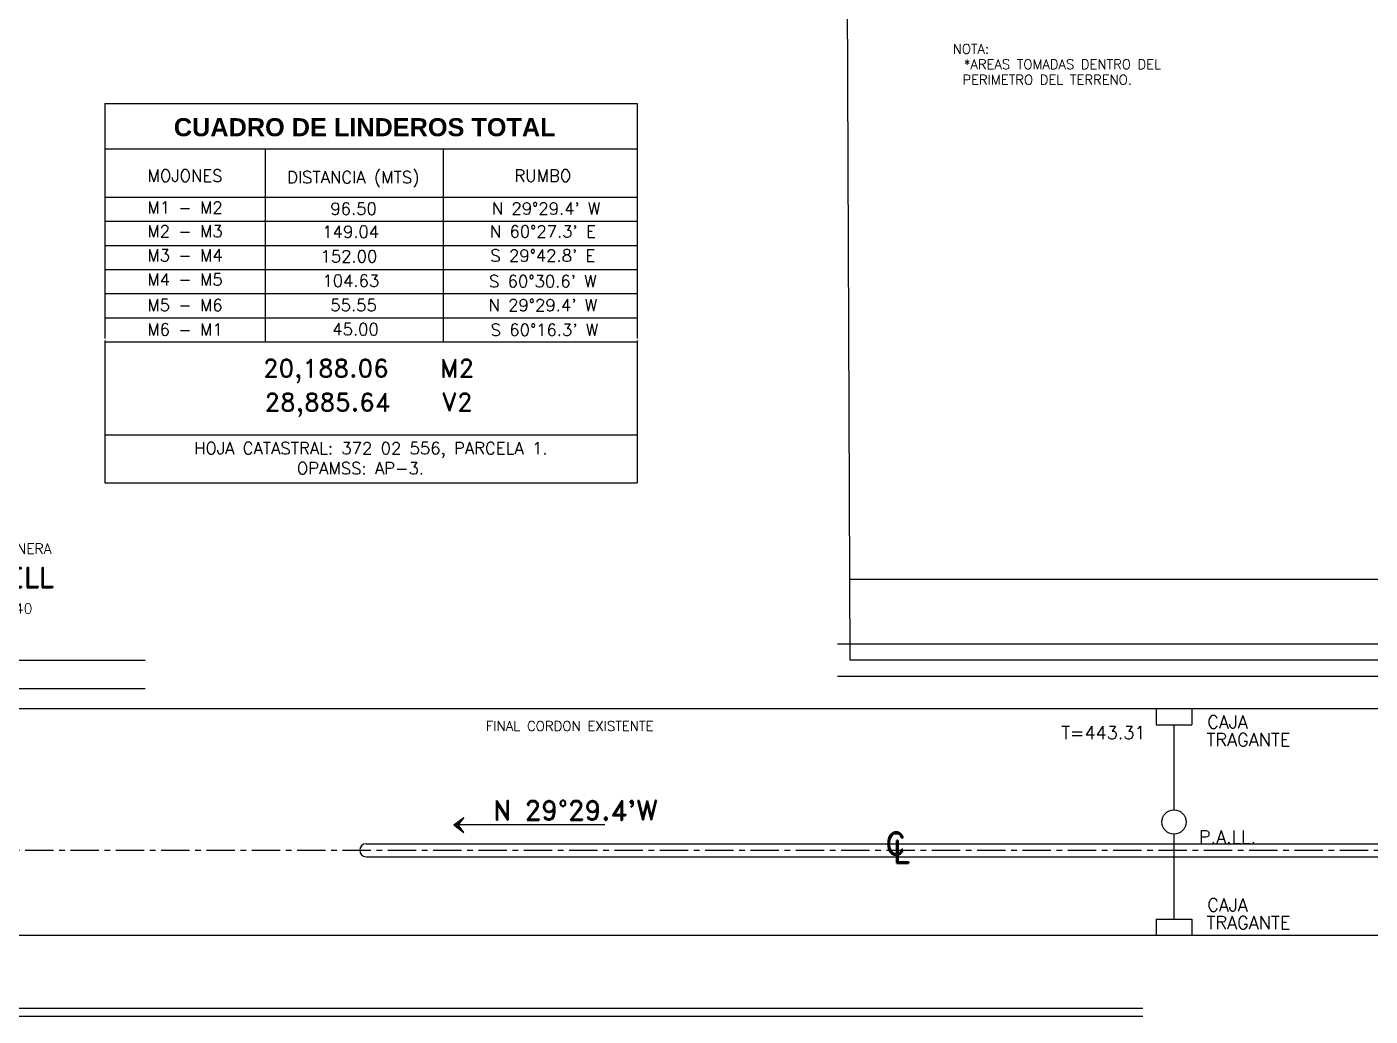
# Model space of a CAD drawing. Header units: millimetres. Extents: x 1590 to 1932, y -48 to 167.
# Drawn here: x 1730.2 to 1813.2, y -42.9 to 18.2 of the extents above; entities that cross this region are included whole.
import ezdxf
from ezdxf.enums import TextEntityAlignment as Align

# ---------------------------------------------------------------- set-up
doc = ezdxf.new("R2010")
doc.units = ezdxf.units.MM
doc.header["$LTSCALE"] = 0.1
doc.header["$MEASUREMENT"] = 0
doc.linetypes.add('CENTERX2', pattern=[4, 2.5, -0.5, 0.5, -0.5])
doc.layers.get('0').update_dxf_attribs({"linetype": 'CONTINUOUS'})
for name, color, linetype in [('CALLES', 3, 'CONTINUOUS'), ('CUADRO1', 3, 'CONTINUOUS'), ('PAREDES', 3, 'CONTINUOUS'), ('TERRENO', 4, 'CONTINUOUS'), ('TEXT', 3, 'CONTINUOUS')]:
    doc.layers.add(name, color=color, linetype=linetype)
doc.styles.add('ROMAND', font='romand.shx')
doc.styles.add('SANSSERIFBOLD', font='sasb____.pfb', dxfattribs={"height": 0.5})

msp = doc.modelspace()

# ---------------------------------------------------------------- linework, layer by layer
at = {"color": 3, "linetype": 'Continuous'}
for p, q in [((1735.0501, -7.0094), (1735.0501, -9.9887)), ((1767.9424, -7.0094), (1767.9424, -9.9887))]:
    msp.add_line(p, q, dxfattribs=at)
at = {"layer": 'CALLES'}
msp.add_line((1781.0927, -15.9342), (1888.7443, -15.9342), dxfattribs=at)
at = {"layer": 'CALLES', "linetype": 'Continuous'}
for p, q in [((1780.2994, -19.9342), (1889.768, -19.9342)), ((1721.0927, -20.9342), (1737.5434, -20.9342)), ((1780.2994, -21.9342), (1890.2799, -21.9342)), ((1707.7339, -37.9342), (1894.3748, -37.9342)), ((1595.5311, -42.4342), (1799.1654, -42.4342))]:
    msp.add_line(p, q, dxfattribs=at)
at = {"layer": 'CALLES', "color": 2, "linetype": 'Continuous'}
for p, q in [((1721.0927, -22.6842), (1737.5434, -22.6842)), ((1799.9927, -23.9342), (1799.9927, -24.9342)), ((1802.1927, -23.9342), (1802.1927, -24.9342)), ((1799.9927, -24.9342), (1802.1927, -24.9342)), ((1801.0927, -24.9342), (1801.0927, -30.1842)), ((1756.5998, -31.1195), (1757.2167, -30.6576)), ((1757.2167, -30.6576), (1756.8813, -31.1195)), ((1756.5998, -31.1195), (1757.2167, -31.5815)), ((1765.9296, -31.1195), (1756.5998, -31.1195)), ((1757.2167, -31.5815), (1756.8813, -31.1195)), ((1751.1927, -32.2842), (1892.5833, -32.2842)), ((1801.0927, -31.6842), (1801.0927, -36.9342)), ((1751.1927, -33.0842), (1892.5833, -33.0842)), ((1799.9927, -36.9342), (1802.1927, -36.9342)), ((1799.9927, -36.9342), (1799.9927, -37.9342)), ((1802.1927, -36.9342), (1802.1927, -37.9342)), ((1595.5311, -42.9342), (1799.1654, -42.9342))]:
    msp.add_line(p, q, dxfattribs=at)
at = {"layer": 'CALLES', "color": 4, "linetype": 'Continuous'}
msp.add_line((1707.7339, -23.9342), (1890.7917, -23.9342), dxfattribs=at)
at = {"layer": 'CALLES', "color": 2, "linetype": 'Continuous'}
msp.add_circle((1801.0927, -30.9342), 0.75, dxfattribs=at)
msp.add_arc((1751.1927, -32.6842), 0.4, 90, 270, dxfattribs=at)
for points in [[(1756.5998, -31.1195), (1757.2167, -30.6576), (1756.8813, -31.1195)], [(1757.2167, -31.5815), (1756.8813, -31.1195), (1756.5998, -31.1195)]]:
    msp.add_solid(points, dxfattribs=at)
at = {"layer": 'CUADRO1', "color": 4}
for p, q in [((1735.0501, 13.4606), (1735.0501, -1.0508)), ((1735.0501, 13.4606), (1767.9424, 13.4606)), ((1767.9424, 13.4606), (1767.9424, -1.0508)), ((1735.0501, 10.6526), (1755.951, 10.6526)), ((1755.951, 10.6526), (1767.9424, 10.6526)), ((1735.0501, -1.1899), (1735.0501, -7.0094)), ((1735.0501, -1.2645), (1755.951, -1.2645)), ((1755.951, -1.2645), (1767.9424, -1.2645)), ((1767.9424, -1.1899), (1767.9424, -7.0094)), ((1735.0501, -7.0094), (1767.9424, -7.0094))]:
    msp.add_line(p, q, dxfattribs=at)
at = {"layer": 'CUADRO1'}
for p, q in [((1744.9498, 10.6526), (1744.9498, -1.2645)), ((1755.951, 10.6526), (1755.951, -1.2645)), ((1755.951, 10.6526), (1755.951, -1.2645)), ((1735.0501, 7.6733), (1767.9424, 7.6733)), ((1735.0501, 6.1837), (1767.9424, 6.1837)), ((1735.0501, 4.694), (1767.9424, 4.694)), ((1735.0501, 3.2044), (1767.9424, 3.2044)), ((1735.0501, 1.7147), (1767.9424, 1.7147)), ((1735.0501, 0.2251), (1767.9424, 0.2251)), ((1735.0501, -1.2645), (1755.951, -1.2645)), ((1735.0501, -1.2645), (1755.951, -1.2645)), ((1735.0501, -1.2645), (1755.951, -1.2645)), ((1735.0501, -1.2645), (1755.951, -1.2645)), ((1735.0501, -1.2645), (1767.9424, -1.2645)), ((1755.951, -1.2645), (1767.9424, -1.2645)), ((1755.951, -1.2645), (1767.9424, -1.2645)), ((1755.951, -1.2645), (1767.9424, -1.2645)), ((1755.951, -1.2645), (1767.9424, -1.2645)), ((1735.0501, -9.9887), (1767.9424, -9.9887))]:
    msp.add_line(p, q, dxfattribs=at)
at = {"layer": 'PAREDES', "color": 1, "linetype": 'CENTERX2', "ltscale": 7}
msp.add_line((1707.7339, -32.6842), (1892.5833, -32.6842), dxfattribs=at)
at = {"layer": 'TERRENO', "color": 5, "linetype": 'Continuous'}
for p, q in [((1781.0927, -20.9342), (1780.9055, 24.0654)), ((1871.0927, -20.9342), (1781.0927, -20.9342))]:
    msp.add_line(p, q, dxfattribs=at)

# ---------------------------------------------------------------- texts
at = {"layer": 'CUADRO1'}
for s, height, style, p in [('NOTA:', 0.59586, 'ROMAND', (1788.549, 16.5366)), ('*AREAS TOMADAS DENTRO DEL ', 0.595857, 'ROMAND', (1794.4084, 15.5847)), ('PERIMETRO DEL TERRENO.', 0.595857, 'ROMAND', (1793.2575, 14.6329)), ('CUADRO DE LINDEROS TOTAL', 1.117232, 'SANSSERIFBOLD', (1751.1029, 11.4373)), ('MOJONES', 0.74482, 'ROMAND', (1740.0019, 8.6292)), ('DISTANCIA (MTS)', 0.744821, 'ROMAND', (1750.3936, 8.5328)), ('RUMBO', 0.74482, 'ROMAND', (1762.1041, 8.6292)), ('M1 - M2', 0.74482, 'ROMAND', (1740.0019, 6.6534)), ('96.50', 0.74482, 'ROMAND', (1750.4144, 6.587)), ("N 29%%D29.4' W", 0.744821, 'ROMAND', (1762.3051, 6.5921)), ('M2 - M3', 0.74482, 'ROMAND', (1740.0019, 5.1958)), ('149.04', 0.74482, 'ROMAND', (1750.2362, 5.1637)), ("N 60%%D27.3' E", 0.744821, 'ROMAND', (1762.1041, 5.1812)), ('M3 - M4', 0.74482, 'ROMAND', (1740.0019, 3.7062)), ('152.00', 0.74482, 'ROMAND', (1750.1262, 3.642)), ("S 29%%D42.8' E", 0.744821, 'ROMAND', (1762.1041, 3.6874)), ('M4 - M5', 0.74482, 'ROMAND', (1740.0019, 2.2165)), ('104.63', 0.74482, 'ROMAND', (1750.2467, 2.1356)), ("S 60%%D30.6' W", 0.744821, 'ROMAND', (1762.1041, 2.1039)), ('M5 - M6', 0.74482, 'ROMAND', (1740.0019, 0.6284)), ('55.55', 0.74482, 'ROMAND', (1750.4144, 0.6284)), ("N 29%%D29.4' W", 0.744821, 'ROMAND', (1762.1041, 0.6251)), ('M6 - M1', 0.74482, 'ROMAND', (1740.0019, -0.8838)), ('45.00', 0.74482, 'ROMAND', (1750.5349, -0.8612)), ("S 60%%D16.3' W", 0.744821, 'ROMAND', (1762.2046, -0.9005)), ('HOJA CATASTRAL: 372 02 556, PARCELA 1.', 0.744821, 'ROMAND', (1751.4799, -8.2136)), ('OPAMSS: AP-3. ', 0.744821, 'ROMAND', (1751.094, -9.4536))]:
    msp.add_text(s, height=height, dxfattribs=dict(at, style=style)).set_placement(p, align=Align.CENTER)
at = {"layer": 'CUADRO1', "color": 4, "style": 'ROMAND'}
for s, p in [('20,188.06   M2', (1751.3438, -3.4575)), ('28,885.64   V2', (1751.3438, -5.5556))]:
    msp.add_text(s, height=1.117232, dxfattribs=at).set_placement(p, align=Align.CENTER)
at = {"layer": 'TEXT', "style": 'ROMAND'}
for s, height, p in [('GASOLINERA', 0.625, (1729.2624, -14.3622)), ('SHELL', 1.25, (1729.3226, -16.4536)), ('CAJA', 0.8, (1804.3971, -25.156)), ('T=443.31', 0.8, (1796.7325, -25.8158)), ('TRAGANTE', 0.8, (1805.6906, -26.2539)), ("N 29%%D29.4'W", 1.2, (1764.1188, -30.8155)), ('P.A.LL.', 0.8, (1804.3971, -32.26)), ('C', 1.4, (1783.8979, -32.9734)), ('L', 1.4, (1784.24, -33.4858)), ('CAJA', 0.8, (1804.3971, -36.4579)), ('TRAGANTE', 0.8, (1805.6906, -37.5557))]:
    msp.add_text(s, height=height, dxfattribs=at).set_placement(p, align=Align.CENTER)
at = {"layer": 'TEXT', "color": 2, "style": 'ROMAND'}
msp.add_text('N=0+0.40', height=0.625, dxfattribs=at).set_placement((1726.1808, -18.0602))
msp.add_text('FINAL CORDON EXISTENTE', height=0.6, dxfattribs=at).set_placement((1763.7629, -25.3026), align=Align.CENTER)

doc.saveas('drawing.dxf')
